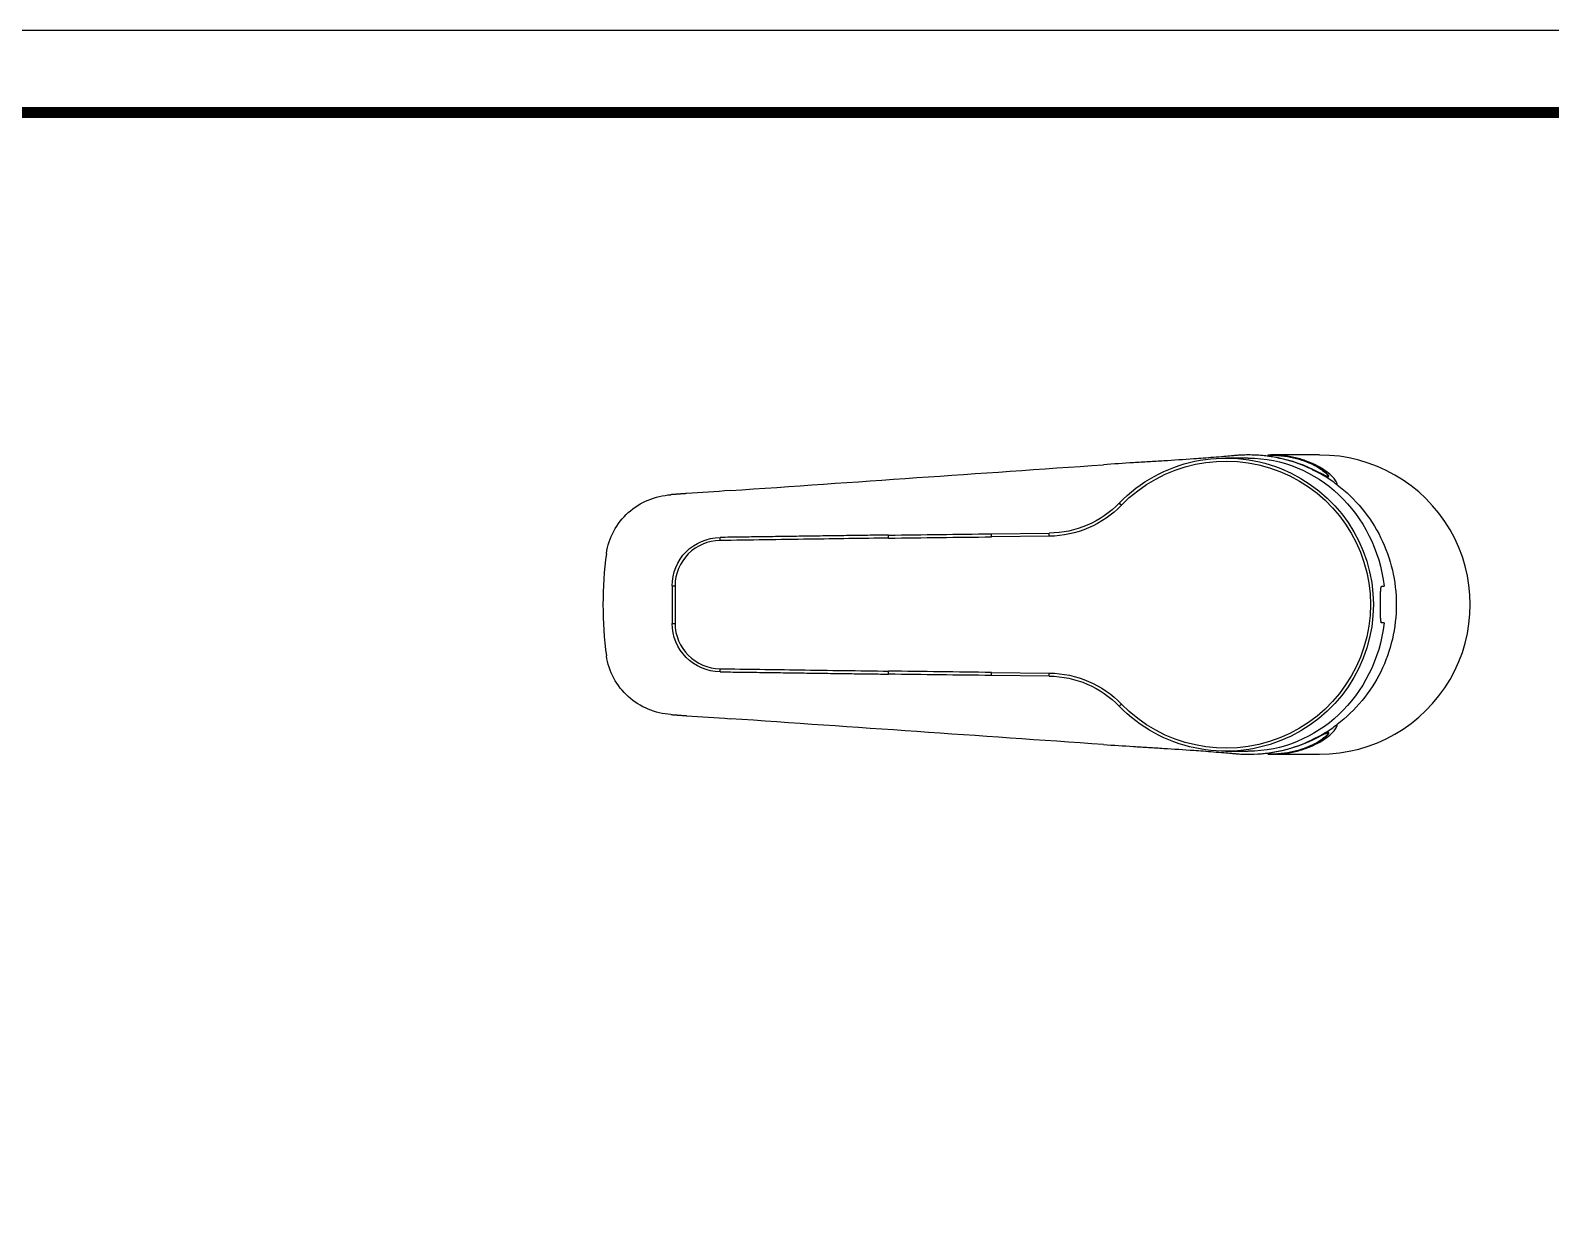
# Model space of a CAD drawing. Extents: x 0 to 790, y 0 to 579.
# Drawn here: x 292.2 to 541, y 385.7 to 578.8 of the extents above; entities that cross this region are included whole.
import ezdxf

# ---------------------------------------------------------------- set-up
doc = ezdxf.new("R2010")
doc.units = 0
doc.header["$LTSCALE"] = 10
doc.header["$MEASUREMENT"] = 0
doc.linetypes.add('CENTER', pattern=[2, 1.25, -0.25, 0.25, -0.25])
doc.layers.get('0').update_dxf_attribs({"linetype": 'CONTINUOUS'})
doc.layers.add('1', color=7, linetype='CONTINUOUS')
doc.layers.add('5', color=5, linetype='CENTER')

msp = doc.modelspace()

# ---------------------------------------------------------------- linework, layer by layer
at = {"ltscale": 0.5}
msp.add_lwpolyline([(0, 0), (789.88, 0), (789.88, 578.76), (0, 578.76)], close=True, dxfattribs=at)
at = {"color": 5, "linetype": 'ByBlock', "lineweight": 200, "const_width": 1.82}
msp.add_lwpolyline([(12.7, 24.78), (777.1, 24.78), (777.1, 565.32), (12.7, 565.32)], close=True, dxfattribs=at)
at = {"layer": '1', "color": 7, "linetype": 'Continuous'}
for p, q in [((491.51, 508.75, 36.5), (487.86, 508.75, 36.5)), ((449.51, 496.35, 36.5), (458.98, 496.45, 36.5)), ((458.98, 495.95, 36.5), (449.52, 495.85, 36.5)), ((397.22, 487.84, 36.5), (397.22, 481.66, 36.5)), ((397.22, 487.84, 36.5), (397.72, 487.84, 36.5)), ((397.72, 487.84, 36.5), (397.72, 481.66, 36.5)), ((513.38, 487.75, 36.5), (513.79, 487.75, 36.5)), ((397.22, 481.66, 36.5), (397.72, 481.66, 36.5)), ((513.79, 481.75, 36.5), (513.38, 481.75, 36.5)), ((432.66, 473.37, 36.5), (432.66, 473.37, 36.5)), ((458.98, 473.05, 36.5), (449.51, 473.16, 36.5)), ((449.52, 473.66, 36.5), (458.98, 473.55, 36.5)), ((487.86, 460.75, 36.5), (491.51, 460.75, 36.5))]:
    msp.add_line(p, q, dxfattribs=at)
at = {"layer": '1', "color": 7, "linetype": 'Continuous', "extrusion": (0, 0, -1)}
for centre, major_axis, ratio, start_param, end_param in [((487.86, 484.75, 36.5), (-24.17, 0), 0.992851, 0.765013, 5.518172), ((487.86, 484.75, 36.5), (-23.68, 0), 0.992543, 0.765013, 5.518172), ((491.51, 484.75, 36.5), (0, 24), 0.935718, 0, 1.445468), ((458.79, 512.45, 36.5), (-16.13, 0), 0.992083, 3.906606, 4.700928), ((458.79, 512.45, 36.5), (-16.62, 0), 0.992543, 3.906606, 4.700928), ((449.9, 489.35, 36.5), (218.64, 2.48), 0.032013, 4.633846, 4.710991), ((449.9, 489.35, 36.5), (218.63, 2.48), 0.029729, 4.633846, 4.710991), ((491.51, 484.75, 36.5), (0, 24), 0.935718, 1.696124, 3.141593), ((449.9, 480.15, 36.5), (-218.64, 2.48), 0.032013, 4.713787, 4.790932), ((449.9, 480.15, 36.5), (-218.63, 2.48), 0.029729, 4.713787, 4.790932), ((458.79, 457.05, 36.5), (-16.62, 0), 0.992543, 1.582257, 2.37658), ((458.79, 457.05, 36.5), (-16.13, 0), 0.992083, 1.582257, 2.37658)]:
    msp.add_ellipse(centre, major_axis=major_axis, ratio=ratio, start_param=start_param, end_param=end_param, dxfattribs=at)
at = {"layer": '1', "color": 7, "linetype": 'Continuous'}
for centre, major_axis, ratio, start_param, end_param in [((470.78, 501.03, 36.5), (-0.359, 0.348), 0.000015, 4.712373, 6.371212), ((405.08, 495.25, 36.5), (-0.007, 0.5), 0.000022, 4.712446, 6.284862), ((432.67, 495.64, 36.5), (-0.007, 0.5), 0.000022, 4.712445, 6.283744), ((449.52, 495.85, 36.5), (-0.006, 0.5), 0.000022, 4.712434, 6.281756), ((458.98, 495.95, 36.5), (-0.006, 0.5), 0.000022, 4.712434, 6.281756), ((405.08, 474.25, 36.5), (0.007, 0.5), 0.000022, 3.142383, 4.712333), ((432.67, 473.87, 36.5), (0.007, 0.5), 0.000022, 3.142373, 4.712333), ((449.52, 473.66, 36.5), (0.006, 0.5), 0.000022, 3.142304, 4.712343), ((458.98, 473.55, 36.5), (0.006, 0.5), 0.000022, 3.142304, 4.712343), ((470.78, 468.48, 36.5), (-0.359, -0.348), 0.000015, 6.195158, 7.853998)]:
    msp.add_ellipse(centre, major_axis=major_axis, ratio=ratio, start_param=start_param, end_param=end_param, dxfattribs=at)
for points, knots in [([(397.23, 487.84, 36.5), (397.23, 489.92, 36.5), (398.08, 491.95, 36.5), (400.97, 494.85, 36.5), (403, 495.71, 36.5), (405.08, 495.74, 36.5)], [0, 0, 0, 0, 0.5, 0.5, 1, 1, 1, 1]), ([(405.08, 495.25, 36.5), (403.14, 495.23, 36.5), (401.24, 494.42, 36.5), (398.52, 491.7, 36.5), (397.72, 489.79, 36.5), (397.72, 487.84, 36.5)], [0, 0, 0, 0, 0.5, 0.5, 1, 1, 1, 1]), ([(432.67, 495.64, 36.5), (428.34, 495.58, 36.5), (424, 495.52, 36.5), (414.81, 495.39, 36.5), (409.95, 495.32, 36.5), (405.08, 495.25, 36.5)], [0, 0, 0, 0, 0.471221, 0.471221, 1, 1, 1, 1]), ([(513.38, 481.75, 36.5), (513.34, 481.75, 36.5), (513.31, 481.81, 36.5), (513.25, 482.03, 36.5), (513.24, 482.19, 36.5), (513.21, 482.61, 36.5), (513.21, 482.87, 36.5), (513.2, 483.44, 36.5), (513.2, 483.76, 36.5), (513.2, 484.41, 36.5), (513.2, 484.75, 36.5), (513.2, 485.42, 36.5), (513.2, 485.75, 36.5), (513.2, 486.35, 36.5), (513.21, 486.63, 36.5), (513.22, 487.1, 36.5), (513.24, 487.31, 36.5), (513.28, 487.6, 36.5), (513.31, 487.69, 36.5), (513.35, 487.75, 36.5), (513.37, 487.75, 36.5), (513.38, 487.75, 36.5)], [0, 0, 0, 0, 0.106849, 0.106849, 0.213662, 0.213662, 0.32101, 0.32101, 0.428728, 0.428728, 0.535874, 0.535874, 0.642403, 0.642403, 0.74922, 0.74922, 0.856785, 0.856785, 0.964404, 0.964404, 1, 1, 1, 1]), ([(405.08, 473.76, 36.5), (403, 473.79, 36.5), (400.98, 474.65, 36.5), (398.09, 477.55, 36.5), (397.23, 479.59, 36.5), (397.23, 481.66, 36.5)], [0, 0, 0, 0, 0.5, 0.5, 1, 1, 1, 1]), ([(397.72, 481.66, 36.5), (397.72, 479.71, 36.5), (398.52, 477.81, 36.5), (401.24, 475.09, 36.5), (403.14, 474.28, 36.5), (405.08, 474.25, 36.5)], [0, 0, 0, 0, 0.5, 0.5, 1, 1, 1, 1]), ([(405.08, 474.25, 36.5), (409.42, 474.19, 36.5), (413.75, 474.13, 36.5), (422.94, 474, 36.5), (427.81, 473.93, 36.5), (432.67, 473.87, 36.5)], [0, 0, 0, 0, 0.471221, 0.471221, 1, 1, 1, 1])]:
    msp.add_open_spline(points, degree=3, knots=knots, dxfattribs=at)
for points in [[(432.66, 496.14, 36.5), (418.87, 495.95, 36.5), (405.08, 495.75, 36.5)], [(405.08, 473.75, 36.5), (418.87, 473.56, 36.5), (432.66, 473.37, 36.5)]]:
    msp.add_open_spline(points, degree=2, dxfattribs=at)
at = {"layer": '5', "color": 7, "linetype": 'Continuous'}
for p, q in [((503.2, 509.25, 36.5), (495.23, 509.25, 36.5)), ((495.23, 460.25, 36.5), (503.2, 460.25, 36.5))]:
    msp.add_line(p, q, dxfattribs=at)
at = {"layer": '5', "color": 7, "linetype": 'Continuous', "extrusion": (0, 0, -1)}
for major_axis, start_param, end_param in [((4332.82, 300.46), 4.757445, 4.771564), ((-4332.81, 300.46), 4.653214, 4.667333)]:
    msp.add_ellipse((211.94, 484.75, 36.5), major_axis=major_axis, ratio=0.001187, start_param=start_param, end_param=end_param, dxfattribs=at)
at = {"layer": '5', "color": 7, "linetype": 'Continuous'}
msp.add_ellipse((503.2, 484.75), major_axis=(-24.68, 0), ratio=0.992546, start_param=1.570796, end_param=4.712389, dxfattribs=at)
for points, knots in [([(484.17, 508.72, 36.5), (483.66, 508.68, 36.5), (481.5, 508.52, 36.5), (478.52, 508.33, 36.5), (475.23, 508.13, 36.5), (471.94, 507.93, 36.5), (469.47, 507.76, 36.5), (467.83, 507.66, 36.5)], [0, 0, 0, 0, 0.093675, 0.395779, 0.546834, 0.69789, 1, 1, 1, 1]), ([(502.08, 506.84, 36.5), (502.03, 506.86, 36.5), (500.51, 507.6, 36.5), (497.37, 508.72, 36.5), (493.3, 509.29, 36.5), (490.65, 509.25, 36.5), (489.42, 509.16, 36.5), (488.59, 509.08, 36.5), (486.85, 508.92, 36.5), (485.3, 508.8, 36.5), (484.17, 508.72, 36.5)], [0, 0, 0, 0, 0.00964, 0.277538, 0.544008, 0.678609, 0.71237, 0.746136, 0.813663, 1, 1, 1, 1]), ([(502.22, 506.83, 36.5), (500.05, 507.88, 36.5), (497.71, 508.61, 36.5), (494.54, 509.09, 36.5), (493.76, 509.17, 36.5), (492.98, 509.21, 36.5)], [0, 0, 0, 0, 0.758346, 0.758346, 1, 1, 1, 1]), ([(496.34, 509.19, 36.5), (497.14, 509.13, 36.5), (497.82, 509.03, 36.5), (499.13, 508.77, 36.5), (499.74, 508.61, 36.5), (501.42, 508.06, 36.5), (502.31, 507.63, 36.5), (503.72, 506.77, 36.5), (504.23, 506.34, 36.5), (504.56, 505.9, 36.5), (504.62, 505.77, 36.5), (504.34, 505.8, 36.5), (504.19, 505.84, 36.5), (503.4, 506.23, 36.5), (502.78, 506.55, 36.5), (502.22, 506.83, 36.5)], [0, 0, 0, 0, 0.125, 0.125, 0.25, 0.25, 0.5, 0.5, 0.75, 0.75, 0.875, 0.875, 0.9375, 0.9375, 1, 1, 1, 1]), ([(502.08, 506.84, 36.5), (502.64, 506.58, 36.5), (503.2, 506.3, 36.5), (504.04, 505.89, 36.5), (504.31, 505.77, 36.5), (504.78, 505.63, 36.5), (504.78, 505.73, 36.5), (504.61, 506.11, 36.5), (504.14, 506.55, 36.5), (502.79, 507.45, 36.5), (501.88, 507.92, 36.5), (500.18, 508.52, 36.5), (499.54, 508.7, 36.5), (498.16, 509, 36.5), (497.43, 509.12, 36.5), (496.56, 509.18, 36.5)], [0, 0, 0, 0, 0.0625, 0.0625, 0.125, 0.125, 0.25, 0.25, 0.5, 0.5, 0.75, 0.75, 0.875, 0.875, 1, 1, 1, 1]), ([(496.56, 509.18, 36.5), (496.6, 509.18, 36.5), (496.7, 509.18, 36.5), (496.79, 509.18, 36.5), (496.84, 509.18, 36.5)], [0, 0, 0, 0, 0.363263, 1, 1, 1, 1]), ([(506.09, 504.38, 36.5), (505.45, 504.84, 36.5), (504.18, 505.76, 36.5), (502.78, 506.48, 36.5), (502.08, 506.84, 36.5)], [0, 0, 0, 0, 0.500004, 1, 1, 1, 1]), ([(386.48, 493.12, 36.5), (386.84, 495.71, 36.5), (388.13, 498.08, 36.5), (391.99, 501.55, 36.5), (394.46, 502.57, 36.5), (397.04, 502.75, 36.5)], [0, 0, 0, 0, 0.5, 0.5, 1, 1, 1, 1]), ([(506.09, 504.38, 36.5), (509.09, 502.11, 36.5), (511.55, 499.12, 36.5), (514.05, 494.06, 36.5), (514.7, 492.25, 36.5), (515.56, 488.57, 36.5), (515.78, 486.69, 36.5), (515.78, 480.94, 36.5), (514.9, 477.16, 36.5), (511.56, 470.39, 36.5), (509.1, 467.4, 36.5), (506.09, 465.12, 36.5)], [0, 0, 0, 0, 0.25, 0.25, 0.375, 0.375, 0.5, 0.5, 0.75, 0.75, 1, 1, 1, 1]), ([(397.04, 466.75, 36.5), (394.46, 466.93, 36.5), (391.99, 467.95, 36.5), (388.13, 471.42, 36.5), (386.84, 473.8, 36.5), (386.48, 476.38, 36.5)], [0, 0, 0, 0, 0.5, 0.5, 1, 1, 1, 1]), ([(502.22, 462.68, 36.5), (502.78, 462.95, 36.5), (503.4, 463.28, 36.5), (504.19, 463.66, 36.5), (504.34, 463.71, 36.5), (504.62, 463.74, 36.5), (504.56, 463.61, 36.5), (504.23, 463.16, 36.5), (503.72, 462.74, 36.5), (502.31, 461.87, 36.5), (501.42, 461.44, 36.5), (499.74, 460.89, 36.5), (499.13, 460.73, 36.5), (497.82, 460.47, 36.5), (497.14, 460.37, 36.5), (496.34, 460.31, 36.5)], [0, 0, 0, 0, 0.0625, 0.0625, 0.125, 0.125, 0.25, 0.25, 0.5, 0.5, 0.75, 0.75, 0.875, 0.875, 1, 1, 1, 1]), ([(496.56, 460.32, 36.5), (497.43, 460.39, 36.5), (498.16, 460.5, 36.5), (499.54, 460.8, 36.5), (500.18, 460.98, 36.5), (501.88, 461.58, 36.5), (502.79, 462.06, 36.5), (504.14, 462.95, 36.5), (504.61, 463.39, 36.5), (504.78, 463.78, 36.5), (504.78, 463.88, 36.5), (504.31, 463.73, 36.5), (504.04, 463.61, 36.5), (503.2, 463.2, 36.5), (502.64, 462.93, 36.5), (502.08, 462.66, 36.5)], [0, 0, 0, 0, 0.125, 0.125, 0.25, 0.25, 0.5, 0.5, 0.75, 0.75, 0.875, 0.875, 0.9375, 0.9375, 1, 1, 1, 1]), ([(502.08, 462.66, 36.5), (502.78, 463.02, 36.5), (504.18, 463.75, 36.5), (505.45, 464.66, 36.5), (506.09, 465.12, 36.5)], [0, 0, 0, 0, 0.499996, 1, 1, 1, 1]), ([(467.83, 461.85, 36.5), (469.47, 461.74, 36.5), (471.94, 461.58, 36.5), (475.23, 461.38, 36.5), (478.52, 461.17, 36.5), (481.5, 460.98, 36.5), (483.66, 460.83, 36.5), (484.17, 460.79, 36.5)], [0, 0, 0, 0, 0.30211, 0.453166, 0.604221, 0.906325, 1, 1, 1, 1]), ([(484.17, 460.79, 36.5), (485.3, 460.7, 36.5), (486.85, 460.58, 36.5), (488.59, 460.43, 36.5), (489.42, 460.35, 36.5), (490.65, 460.25, 36.5), (493.3, 460.22, 36.5), (497.37, 460.78, 36.5), (500.51, 461.9, 36.5), (502.03, 462.64, 36.5), (502.08, 462.66, 36.5)], [0, 0, 0, 0, 0.186337, 0.253864, 0.28763, 0.321391, 0.455992, 0.722462, 0.99036, 1, 1, 1, 1]), ([(492.98, 460.29, 36.5), (493.76, 460.34, 36.5), (494.54, 460.41, 36.5), (497.71, 460.89, 36.5), (500.05, 461.62, 36.5), (502.22, 462.68, 36.5)], [0, 0, 0, 0, 0.241708, 0.241708, 1, 1, 1, 1]), ([(496.84, 460.32, 36.5), (496.79, 460.32, 36.5), (496.7, 460.32, 36.5), (496.6, 460.32, 36.5), (496.56, 460.32, 36.5)], [0, 0, 0, 0, 0.636737, 1, 1, 1, 1])]:
    msp.add_open_spline(points, degree=3, knots=knots, dxfattribs=at)
for points, degree in [([(496.56, 509.18, 36.5), (496.03, 509.23, 36.5), (495.46, 509.25, 36.5), (494.73, 509.24, 36.5)], 3), ([(495.31, 509.25, 36.5), (494.92, 509.24, 36.5)], 1), ([(494.94, 509.24, 36.5), (495.48, 509.24, 36.5), (495.92, 509.22, 36.5), (496.34, 509.19, 36.5)], 3), ([(496.56, 509.18, 36.5), (496.49, 509.19, 36.5), (496.41, 509.19, 36.5), (496.34, 509.19, 36.5)], 3), ([(496.84, 509.18, 36.5), (496.73, 509.19, 36.5), (496.61, 509.2, 36.5), (496.5, 509.21, 36.5)], 3), ([(506.09, 504.38, 36.5), (506.12, 504.48, 36.5), (506.06, 504.77, 36.5), (505.65, 505.37, 36.5), (504.93, 506.09, 36.5), (503.91, 506.87, 36.5), (502.6, 507.64, 36.5), (500.98, 508.33, 36.5), (499.08, 508.88, 36.5), (497.61, 509.11, 36.5), (496.84, 509.18, 36.5)], 3), ([(502.22, 506.83, 36.5), (502.17, 506.83, 36.5), (502.13, 506.83, 36.5), (502.08, 506.84, 36.5)], 3), ([(406.74, 503.42, 36.5), (404.36, 503.26, 36.5), (401.98, 503.09, 36.5), (399.61, 502.93, 36.5)], 3), ([(386.48, 493.12, 36.5), (385.72, 487.57, 36.5), (385.72, 481.94, 36.5), (386.48, 476.38, 36.5)], 3), ([(399.61, 466.57, 36.5), (401.98, 466.41, 36.5), (404.36, 466.25, 36.5), (406.74, 466.08, 36.5)], 3), ([(496.84, 460.32, 36.5), (497.61, 460.39, 36.5), (499.08, 460.62, 36.5), (500.98, 461.17, 36.5), (502.6, 461.87, 36.5), (503.91, 462.63, 36.5), (504.93, 463.41, 36.5), (505.65, 464.13, 36.5), (506.06, 464.74, 36.5), (506.12, 465.02, 36.5), (506.09, 465.12, 36.5)], 3), ([(502.08, 462.66, 36.5), (502.13, 462.67, 36.5), (502.17, 462.68, 36.5), (502.22, 462.68, 36.5)], 3), ([(494.73, 460.26, 36.5), (495.46, 460.25, 36.5), (496.03, 460.28, 36.5), (496.56, 460.32, 36.5)], 3), ([(494.87, 460.26, 36.5), (495.31, 460.25, 36.5)], 1), ([(496.34, 460.31, 36.5), (495.92, 460.28, 36.5), (495.48, 460.26, 36.5), (494.94, 460.26, 36.5)], 3), ([(496.34, 460.31, 36.5), (496.41, 460.31, 36.5), (496.49, 460.32, 36.5), (496.56, 460.32, 36.5)], 3), ([(496.5, 460.29, 36.5), (496.61, 460.3, 36.5), (496.73, 460.31, 36.5), (496.84, 460.32, 36.5)], 3)]:
    msp.add_open_spline(points, degree=degree, dxfattribs=at)
for points, weights in [([(399.61, 502.93, 36.5), (398.32, 502.84, 36.5), (397.04, 502.75, 36.5)], [0.500000017234, 0.499999982766, 0.500000017234]), ([(397.04, 466.75, 36.5), (398.32, 466.66, 36.5), (399.61, 466.57, 36.5)], [0.500000019311, 0.499999980689, 0.500000019311])]:
    msp.add_rational_spline(points, weights, degree=2, dxfattribs=at)

doc.saveas('drawing.dxf')
